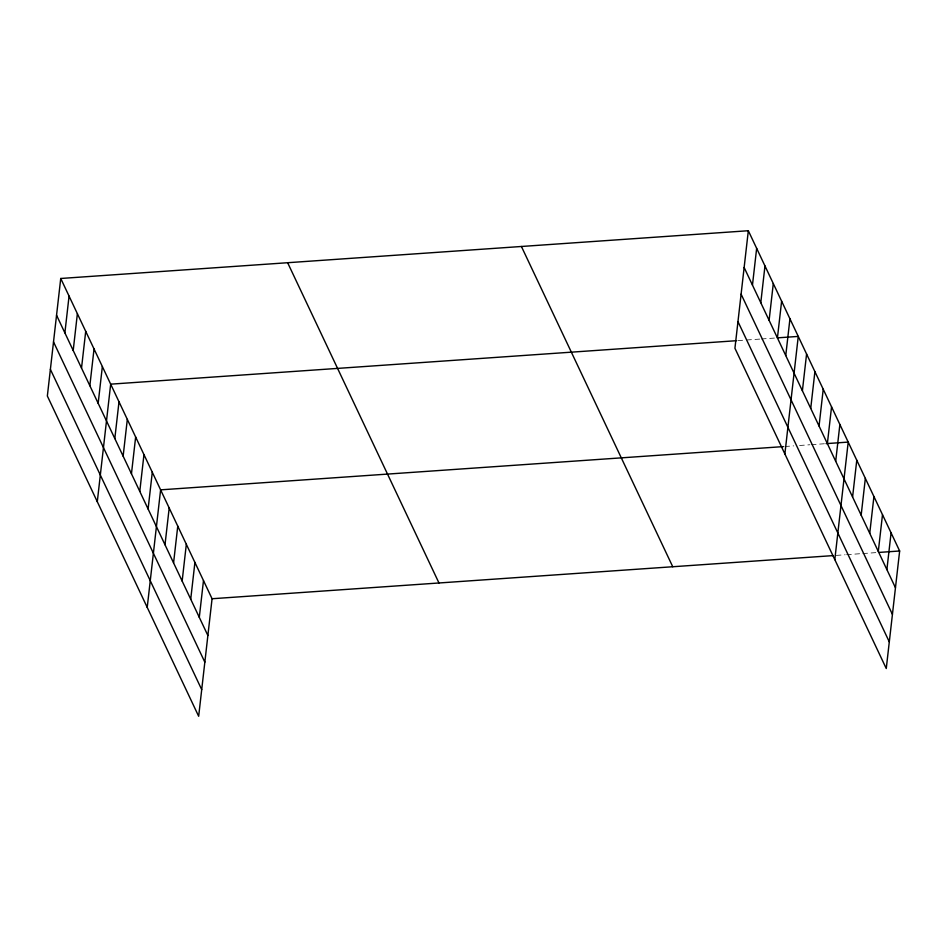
<?xml version="1.0" encoding="UTF-8"?>
<svg xmlns="http://www.w3.org/2000/svg" width="947" height="947" viewBox="0 0 947 947"><rect width="100%" height="100%" fill="white"/><g stroke="black" fill="none" stroke-linecap="round" stroke-linejoin="round"><path stroke-width="0.71" stroke-dasharray="4.74 3.55" d="M737.855 340.612L745.218 340.103M746.698 339.997L759.956 339.073M761.424 338.967L774.693 338.055M784.85 446.499L793.681 445.883M799.576 445.481L809.886 444.759M811.366 444.652L824.624 443.741M836.296 555.38L845.138 554.776M846.606 554.67L861.344 553.64M862.812 553.545L876.082 552.622"/><path stroke-width="1.42" d="M60.738 278.477L47.35 396.012L198.669 716.275L212.069 598.741L60.738 278.477L748.331 230.725L899.65 550.988L886.262 668.523L734.931 348.259L748.331 230.725M64.881 332.859L69.06 296.091M73.203 350.473L77.382 313.706M81.525 368.087L85.715 331.32M89.847 385.701L94.037 348.934M98.168 403.315L102.359 366.548M97.292 501.697L110.681 384.162L736.375 340.707M114.812 438.544L119.002 401.777M123.134 456.158L127.324 419.391M131.455 473.772L135.646 437.005M139.777 491.386L143.968 454.619M148.099 508.989L152.289 472.233M147.223 607.382L160.611 489.848L783.37 446.605M165.003 544.762L169.193 507.994M173.573 562.909L177.764 526.141M182.155 581.056L186.334 544.288M190.726 599.202L194.916 562.435M199.296 617.349L203.487 580.582M752.463 285.106L756.653 248.339M760.784 302.72L764.975 265.953M769.106 320.335L773.297 283.567M777.428 337.949L781.618 301.182M785.75 355.563L789.94 318.796M784.874 453.944L798.262 336.41L777.641 337.842M802.393 390.791L806.584 354.024M810.727 408.406L814.905 371.638M819.048 426.02L823.227 389.253M827.37 443.634L831.549 406.867M835.692 461.248L839.882 424.481M834.804 559.63L848.204 442.095L826.104 443.634M852.584 497.009L856.775 460.242M861.166 515.156L865.345 478.389M869.737 533.303L873.927 496.536M878.307 551.45L882.497 514.695M886.889 569.597L891.08 532.841M212.069 598.741L833.348 555.593M879.017 552.421L899.65 550.988M744.141 267.492L895.46 587.744M741.099 294.15L892.429 614.402M737.973 321.613L889.292 641.865M521.418 246.492L672.749 566.744M287.639 262.721L438.97 582.973M56.548 315.244L207.878 635.496M53.517 341.903L204.836 662.154M50.392 369.366L201.711 689.617"/></g></svg>
